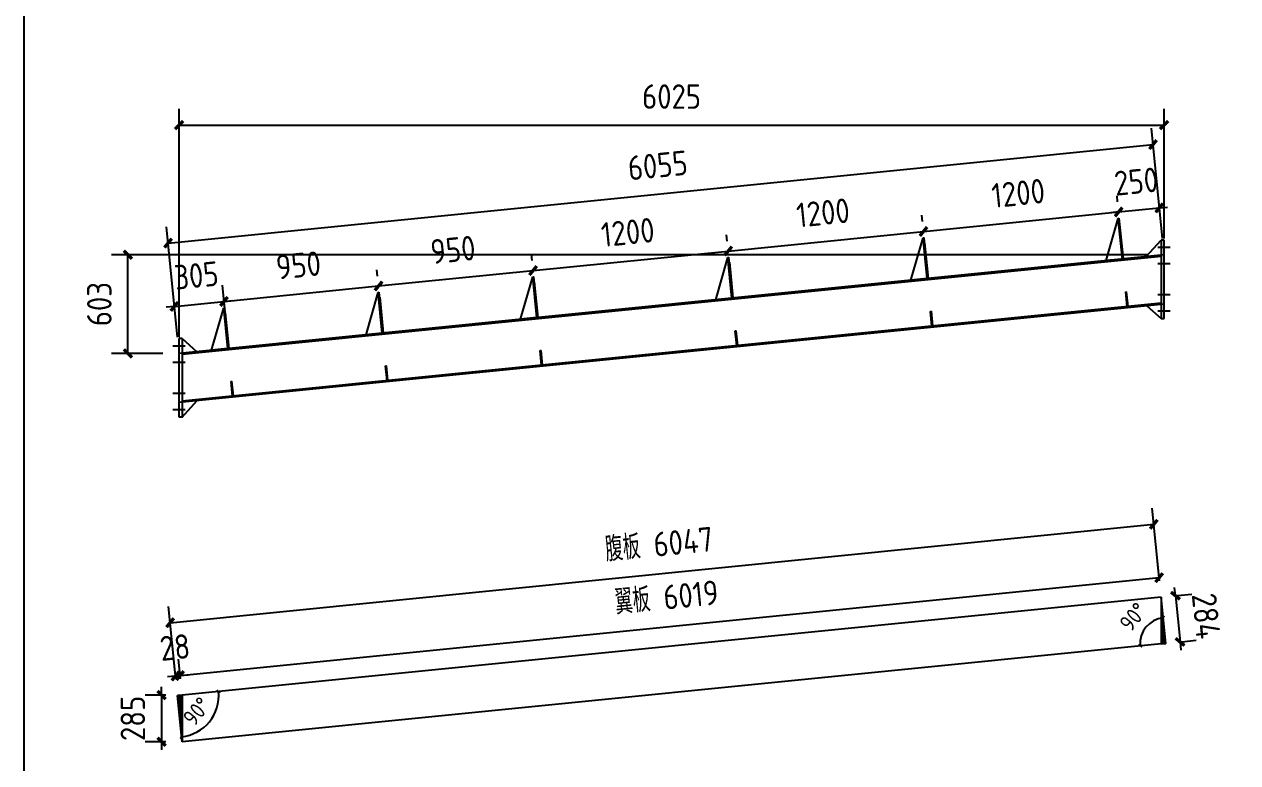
# Model space of a CAD drawing. Extents: x 533809 to 747315, y -17138 to 180511.
# Drawn here: x 664149 to 671572, y 150178 to 154694 of the extents above; entities that cross this region are included whole.
import ezdxf

# ---------------------------------------------------------------- set-up
doc = ezdxf.new("R2010")
doc.units = 0
doc.header["$LTSCALE"] = 1000
doc.header["$MEASUREMENT"] = 0
doc.layers.add('AXIS', color=3, linetype='Continuous')
doc.layers.add('DOTE', color=1, linetype='Continuous')
doc.styles.get("Standard").update_dxf_attribs({"font": 'gbenor.shx', "bigfont": 'gbcbig.shx'})
doc.dimstyles.get("Standard").update_dxf_attribs({"dimscale": 100, "dimtxt": 3.5, "dimasz": 1, "dimexe": 2.5, "dimexo": 3, "dimgap": 1.5, "dimtad": 1, "dimdec": 0, "dimzin": 0, "dimdsep": 46, "dimtxsty": 'Standard', "dimblk": 'ARCHTICK', "dimcen": 0.09, "dimadec": 0, "dimazin": 0, "dimtfac": 1, "dimtdec": 0, "dimtix": 1, "dimtmove": 2, "dimatfit": 3, "dimfxl": 1, "dimtolj": 1, "dimtzin": 0, "dimarcsym": 0})

# ---------------------------------------------------------------- blocks, each defined once
blk = doc.blocks.new('_ArchTick')
at = {"color": 0, "linetype": 'ByBlock', "const_width": 0.4}
blk.add_lwpolyline([(-0.5, -0.5), (0.5, 0.5)], dxfattribs=at)
blk = doc.blocks.new('*D935')
at = {"layer": 'AXIS', "color": 3, "lineweight": -2}
for p, q in [((665076, 150688.3), (665064.1, 150807.5)), ((665104.3, 150691.2), (665092.3, 150810.3)), ((665074, 150708), (665024.3, 150703)), ((665074, 150708), (665102.3, 150710.8)), ((665102.3, 150710.8), (665152, 150715.8))]:
    blk.add_line(p, q, dxfattribs=at)
at = {"layer": 'Defpoints', "color": 0}
for p in [(665102.3, 150710.8), (665085.9, 150588.8), (665114.2, 150591.7)]:
    blk.add_point(p, dxfattribs=at)
at = {"layer": 'AXIS', "color": 3, "lineweight": -2, "xscale": 50, "yscale": 50, "zscale": 50}
for p, rotation in [((665074, 150708), 5.710593137534685), ((665102.3, 150710.8), 185.7105931375347)]:
    blk.add_blockref('_ArchTick', p, dxfattribs=dict(at, rotation=rotation))
at = {"layer": 'AXIS', "color": 0, "insert": (665070.7, 150883.6), "char_height": 150, "attachment_point": 5, "rotation": 5.71059}
blk.add_mtext('\\A1;28', dxfattribs=at)
blk = doc.blocks.new('*D936')
at = {"layer": 'AXIS', "color": 3, "lineweight": -2}
for p, q in [((671093.3, 151290.1), (671081.3, 151409.2)), ((665102.3, 150710.8), (671091.3, 151309.7)), ((665104.3, 150691.2), (665092.3, 150810.3))]:
    blk.add_line(p, q, dxfattribs=at)
at = {"layer": 'Defpoints', "color": 0}
for p in [(671091.3, 151309.7), (671103.2, 151190.6), (665114.2, 150591.7)]:
    blk.add_point(p, dxfattribs=at)
at = {"layer": 'AXIS', "color": 3, "lineweight": -2, "xscale": 50, "yscale": 50, "zscale": 50}
for p, rotation in [((671091.3, 151309.7), 5.710593137575865), ((665102.3, 150710.8), 185.7105931375758)]:
    blk.add_blockref('_ArchTick', p, dxfattribs=dict(at, rotation=rotation))
at = {"layer": 'AXIS', "color": 0, "insert": (668078.9, 151189.4), "char_height": 150, "attachment_point": 5, "rotation": 5.71059}
blk.add_mtext('\\A1;翼板 6019', dxfattribs=at)
blk = doc.blocks.new('*D937')
at = {"layer": 'AXIS', "color": 3, "lineweight": -2}
for p, q in [((671093.3, 151290.1), (671048.7, 151735.5)), ((665041.4, 151034.3), (671058.7, 151636)), ((665076, 150688.3), (665031.5, 151133.8))]:
    blk.add_line(p, q, dxfattribs=at)
at = {"layer": 'Defpoints', "color": 0}
for p in [(671058.7, 151636), (671103.2, 151190.6), (665085.9, 150588.8)]:
    blk.add_point(p, dxfattribs=at)
at = {"layer": 'AXIS', "color": 3, "lineweight": -2, "xscale": 50, "yscale": 50, "zscale": 50}
for p, rotation in [((671058.7, 151636), 5.710593137499098), ((665041.4, 151034.3), 185.7105931374991)]:
    blk.add_blockref('_ArchTick', p, dxfattribs=dict(at, rotation=rotation))
at = {"layer": 'AXIS', "color": 0, "insert": (668032.1, 151514.2), "char_height": 150, "attachment_point": 5, "rotation": 5.71059}
blk.add_mtext('\\A1;腹板 6047', dxfattribs=at)
blk = doc.blocks.new('*D938')
at = {"layer": 'AXIS', "color": 3, "lineweight": -2}
for p, q in [((671190.9, 151199.3), (671186, 151249.1)), ((671202.7, 151200.5), (671290.4, 151209.3)), ((671190.9, 151199.3), (671219.2, 150916.7)), ((671219.2, 150916.7), (671224.2, 150867)), ((671231, 150917.9), (671318.7, 150926.7))]:
    blk.add_line(p, q, dxfattribs=at)
at = {"layer": 'Defpoints', "color": 0}
for p in [(671103.2, 151190.6), (671219.2, 150916.7), (671131.5, 150908)]:
    blk.add_point(p, dxfattribs=at)
at = {"layer": 'AXIS', "color": 3, "lineweight": -2, "xscale": 50, "yscale": 50, "zscale": 50}
for p, rotation in [((671190.9, 151199.3), 275.7105931375114), ((671219.2, 150916.7), 95.71059313751134)]:
    blk.add_blockref('_ArchTick', p, dxfattribs=dict(at, rotation=rotation))
at = {"layer": 'AXIS', "color": 0, "insert": (671379.2, 151075.4), "char_height": 150, "attachment_point": 5, "rotation": 275.71059}
blk.add_mtext('\\A1;284', dxfattribs=at)
blk = doc.blocks.new('*D933')
at = {"color": 0, "lineweight": -2}
blk.add_arc((665085.9, 150588.8), 253, 275.71059, 5.71059, dxfattribs=at)
at = {"layer": 'Defpoints', "color": 0}
for p in [(671103.2, 151190.6), (665085.9, 150588.8), (665114.2, 150591.7), (665233.6, 150383.4), (665114.2, 150306.2)]:
    blk.add_point(p, dxfattribs=at)
at = {"color": 0, "lineweight": -2, "xscale": 20, "yscale": 20, "zscale": 20}
for p, rotation in [((665337.7, 150614), 95.71059313749886), ((665111.1, 150337.1), 185.7105931375039)]:
    blk.add_blockref('_ArchTick', p, dxfattribs=dict(at, rotation=rotation))
at = {"color": 0, "insert": (665204.4, 150491.9), "char_height": 100, "attachment_point": 5, "rotation": 50.71059}
blk.add_mtext('\\A1;90°', dxfattribs=at)
blk = doc.blocks.new('*D934')
at = {"color": 0, "lineweight": -2}
blk.add_arc((671131.5, 150908), 156.1, 95.71059, 185.71059, dxfattribs=at)
at = {"layer": 'Defpoints', "color": 0}
for p in [(671103.2, 151190.6), (671040.4, 151034.7), (671103.2, 150905.1), (671131.5, 150908), (665114.2, 150306.2)]:
    blk.add_point(p, dxfattribs=at)
at = {"color": 0, "lineweight": -2, "xscale": 20, "yscale": 20, "zscale": 20}
for p, rotation in [((671115.9, 151063.3), 5.710593137497522), ((670976.2, 150892.4), 275.7105931374996)]:
    blk.add_blockref('_ArchTick', p, dxfattribs=dict(at, rotation=rotation))
at = {"color": 0, "insert": (670933.3, 151070.1), "char_height": 100, "attachment_point": 5, "rotation": 50.71059}
blk.add_mtext('\\A1;90°', dxfattribs=at)
blk = doc.blocks.new('*D1806')
at = {"layer": 'AXIS', "color": 3, "lineweight": -2}
for p, q in [((665086.3, 152781.1), (665057.5, 153068.3)), ((665389.8, 152811.4), (665361.1, 153098.7)), ((665067.5, 152968.8), (665371, 152999.2)), ((665371, 152999.2), (665420.8, 153004.1)), ((665067.5, 152968.8), (665017.7, 152963.8))]:
    blk.add_line(p, q, dxfattribs=at)
at = {"layer": 'Defpoints', "color": 0}
for p in [(665371, 152999.2), (665399.7, 152711.9), (665096.2, 152681.6)]:
    blk.add_point(p, dxfattribs=at)
at = {"layer": 'AXIS', "color": 3, "lineweight": -2, "xscale": 50, "yscale": 50, "zscale": 50}
for p, rotation in [((665067.5, 152968.8), 5.710593137377771), ((665371, 152999.2), 185.7105931373778)]:
    blk.add_blockref('_ArchTick', p, dxfattribs=dict(at, rotation=rotation))
at = {"layer": 'AXIS', "color": 0, "insert": (665201.8, 153158.1), "char_height": 150, "attachment_point": 5, "rotation": 5.71059}
blk.add_mtext('\\A1;305', dxfattribs=at)
blk = doc.blocks.new('*D1807')
at = {"layer": 'AXIS', "color": 3, "lineweight": -2}
for p, q in [((666310.2, 153154.7), (666306.4, 153193.2)), ((665389.8, 152811.4), (665361.1, 153098.7)), ((665371, 152999.2), (666316.3, 153093.7))]:
    blk.add_line(p, q, dxfattribs=at)
at = {"layer": 'Defpoints', "color": 0}
for p in [(666316.3, 153093.7), (666320.2, 153055.2), (665399.7, 152711.9)]:
    blk.add_point(p, dxfattribs=at)
at = {"layer": 'AXIS', "color": 3, "lineweight": -2, "xscale": 50, "yscale": 50, "zscale": 50}
for p, rotation in [((666316.3, 153093.7), 5.710593137366406), ((665371, 152999.2), 185.7105931373664)]:
    blk.add_blockref('_ArchTick', p, dxfattribs=dict(at, rotation=rotation))
at = {"layer": 'AXIS', "color": 0, "insert": (665826.2, 153220.6), "char_height": 150, "attachment_point": 5, "rotation": 5.71059}
blk.add_mtext('\\A1;950', dxfattribs=at)
blk = doc.blocks.new('*D1808')
at = {"layer": 'AXIS', "color": 3, "lineweight": -2}
for p, q in [((667255.5, 153249.2), (667251.6, 153287.7)), ((666310.2, 153154.7), (666306.4, 153193.2)), ((666316.3, 153093.7), (667261.6, 153188.2))]:
    blk.add_line(p, q, dxfattribs=at)
at = {"layer": 'Defpoints', "color": 0}
for p in [(667261.6, 153188.2), (667265.4, 153149.7), (666320.2, 153055.2)]:
    blk.add_point(p, dxfattribs=at)
at = {"layer": 'AXIS', "color": 3, "lineweight": -2, "xscale": 50, "yscale": 50, "zscale": 50}
for p, rotation in [((667261.6, 153188.2), 5.710593137366406), ((666316.3, 153093.7), 185.7105931373664)]:
    blk.add_blockref('_ArchTick', p, dxfattribs=dict(at, rotation=rotation))
at = {"layer": 'AXIS', "color": 0, "insert": (666771.5, 153315.1), "char_height": 150, "attachment_point": 5, "rotation": 5.71059}
blk.add_mtext('\\A1;950', dxfattribs=at)
blk = doc.blocks.new('*D1809')
at = {"layer": 'AXIS', "color": 3, "lineweight": -2}
for p, q in [((668449.5, 153368.7), (668445.7, 153407.1)), ((667255.5, 153249.2), (667251.6, 153287.7)), ((667261.6, 153188.2), (668455.6, 153307.6))]:
    blk.add_line(p, q, dxfattribs=at)
at = {"layer": 'Defpoints', "color": 0}
for p in [(668455.6, 153307.6), (668459.5, 153269.1), (667265.4, 153149.7)]:
    blk.add_point(p, dxfattribs=at)
at = {"layer": 'AXIS', "color": 3, "lineweight": -2, "xscale": 50, "yscale": 50, "zscale": 50}
for p, rotation in [((668455.6, 153307.6), 5.710593137366406), ((667261.6, 153188.2), 185.7105931373664)]:
    blk.add_blockref('_ArchTick', p, dxfattribs=dict(at, rotation=rotation))
at = {"layer": 'AXIS', "color": 0, "insert": (667841.2, 153422.1), "char_height": 150, "attachment_point": 5, "rotation": 5.71059}
blk.add_mtext('\\A1;1200', dxfattribs=at)
blk = doc.blocks.new('*D1810')
at = {"layer": 'AXIS', "color": 3, "lineweight": -2}
for p, q in [((669643.6, 153488.1), (669639.7, 153526.5)), ((668449.5, 153368.7), (668445.7, 153407.1)), ((668455.6, 153307.6), (669649.7, 153427))]:
    blk.add_line(p, q, dxfattribs=at)
at = {"layer": 'Defpoints', "color": 0}
for p in [(669649.7, 153427), (669653.5, 153388.6), (668459.5, 153269.1)]:
    blk.add_point(p, dxfattribs=at)
at = {"layer": 'AXIS', "color": 3, "lineweight": -2, "xscale": 50, "yscale": 50, "zscale": 50}
for p, rotation in [((669649.7, 153427), 5.710593137366406), ((668455.6, 153307.6), 185.7105931373664)]:
    blk.add_blockref('_ArchTick', p, dxfattribs=dict(at, rotation=rotation))
at = {"layer": 'AXIS', "color": 0, "insert": (669035.2, 153541.5), "char_height": 150, "attachment_point": 5, "rotation": 5.71059}
blk.add_mtext('\\A1;1200', dxfattribs=at)
blk = doc.blocks.new('*D1811')
at = {"layer": 'AXIS', "color": 3, "lineweight": -2}
for p, q in [((670837.6, 153607.5), (670833.8, 153645.9)), ((669643.6, 153488.1), (669639.7, 153526.5)), ((669649.7, 153427), (670843.7, 153546.4))]:
    blk.add_line(p, q, dxfattribs=at)
at = {"layer": 'Defpoints', "color": 0}
for p in [(670843.7, 153546.4), (670847.6, 153508), (669653.5, 153388.6)]:
    blk.add_point(p, dxfattribs=at)
at = {"layer": 'AXIS', "color": 3, "lineweight": -2, "xscale": 50, "yscale": 50, "zscale": 50}
for p, rotation in [((670843.7, 153546.4), 5.710593137366406), ((669649.7, 153427), 185.7105931373664)]:
    blk.add_blockref('_ArchTick', p, dxfattribs=dict(at, rotation=rotation))
at = {"layer": 'AXIS', "color": 0, "insert": (670229.3, 153660.9), "char_height": 150, "attachment_point": 5, "rotation": 5.71059}
blk.add_mtext('\\A1;1200', dxfattribs=at)
blk = doc.blocks.new('*D1804')
at = {"layer": 'AXIS', "color": 3, "lineweight": -2}
for p, q in [((671111.3, 153383.6), (671082.5, 153670.8)), ((670837.6, 153607.5), (670833.8, 153645.9)), ((670843.7, 153546.4), (670794, 153541.5)), ((670843.7, 153546.4), (671092.5, 153571.3)), ((671092.5, 153571.3), (671142.2, 153576.3))]:
    blk.add_line(p, q, dxfattribs=at)
at = {"layer": 'Defpoints', "color": 0}
for p in [(670847.6, 153508), (671092.5, 153571.3), (671121.2, 153284.1)]:
    blk.add_point(p, dxfattribs=at)
at = {"layer": 'AXIS', "color": 3, "lineweight": -2, "xscale": 50, "yscale": 50, "zscale": 50}
for p, rotation in [((670843.7, 153546.4), 5.71059313736642), ((671092.5, 153571.3), 185.7105931373664)]:
    blk.add_blockref('_ArchTick', p, dxfattribs=dict(at, rotation=rotation))
at = {"layer": 'AXIS', "color": 0, "insert": (670950.7, 153733), "char_height": 150, "attachment_point": 5, "rotation": 5.71059}
blk.add_mtext('\\A1;250', dxfattribs=at)
blk = doc.blocks.new('*D1802')
at = {"layer": 'AXIS', "color": 3, "lineweight": -2}
for p, q in [((671021.2, 153284.1), (664683.3, 153284.1)), ((664783.3, 152681.6), (664783.3, 153284.1)), ((664996.2, 152681.6), (664683.3, 152681.6))]:
    blk.add_line(p, q, dxfattribs=at)
at = {"layer": 'Defpoints', "color": 0}
for p in [(664783.3, 153284.1), (671121.2, 153284.1), (665096.2, 152681.6)]:
    blk.add_point(p, dxfattribs=at)
at = {"layer": 'AXIS', "color": 3, "lineweight": -2, "xscale": 50, "yscale": 50, "zscale": 50}
for p, rotation in [((664783.3, 153284.1), 90), ((664783.3, 152681.6), 270)]:
    blk.add_blockref('_ArchTick', p, dxfattribs=dict(at, rotation=rotation))
at = {"layer": 'AXIS', "color": 0, "insert": (664608.3, 152982.8), "char_height": 150, "attachment_point": 5, "rotation": 90}
blk.add_mtext('\\A1;603', dxfattribs=at)
blk = doc.blocks.new('*D1805')
at = {"layer": 'AXIS', "color": 3, "lineweight": -2}
for p, q in [((671111.3, 153383.6), (671043.8, 154058)), ((665028.8, 153356), (671053.8, 153958.5)), ((665086.3, 152781.1), (665018.8, 153455.5))]:
    blk.add_line(p, q, dxfattribs=at)
at = {"layer": 'Defpoints', "color": 0}
for p in [(671053.8, 153958.5), (671121.2, 153284.1), (665096.2, 152681.6)]:
    blk.add_point(p, dxfattribs=at)
at = {"layer": 'AXIS', "color": 3, "lineweight": -2, "xscale": 50, "yscale": 50, "zscale": 50}
for p, rotation in [((671053.8, 153958.5), 5.710593137499912), ((665028.8, 153356), 185.7105931374999)]:
    blk.add_blockref('_ArchTick', p, dxfattribs=dict(at, rotation=rotation))
at = {"layer": 'AXIS', "color": 0, "insert": (668023.9, 153831.3), "char_height": 150, "attachment_point": 5, "rotation": 5.71059}
blk.add_mtext('\\A1;6055', dxfattribs=at)
blk = doc.blocks.new('*D1803')
at = {"layer": 'AXIS', "color": 3, "lineweight": -2}
for p, q in [((665096.2, 152781.6), (665096.2, 154177.2)), ((671121.2, 153384.1), (671121.2, 154177.2)), ((665096.2, 154077.2), (671121.2, 154077.2))]:
    blk.add_line(p, q, dxfattribs=at)
at = {"layer": 'Defpoints', "color": 0}
for p in [(671121.2, 154077.2), (671121.2, 153284.1), (665096.2, 152681.6)]:
    blk.add_point(p, dxfattribs=at)
at = {"layer": 'AXIS', "color": 3, "lineweight": -2, "xscale": 50, "yscale": 50, "zscale": 50, "rotation": 180}
blk.add_blockref('_ArchTick', (665096.2, 154077.2), dxfattribs=at)
at = {"layer": 'AXIS', "color": 3, "lineweight": -2, "xscale": 50, "yscale": 50, "zscale": 50}
blk.add_blockref('_ArchTick', (671121.2, 154077.2), dxfattribs=at)
at = {"layer": 'AXIS', "color": 0, "insert": (668108.7, 154252.2), "char_height": 150, "attachment_point": 5}
blk.add_mtext('\\A1;6025', dxfattribs=at)
blk = doc.blocks.new('*D2340')
at = {"layer": 'AXIS', "color": 3, "lineweight": -2}
for p, q in [((664988.4, 150591.7), (664988.4, 150641.7)), ((665014.2, 150591.7), (664888.4, 150591.7)), ((664988.4, 150591.7), (664988.4, 150306.2)), ((665014.2, 150306.2), (664888.4, 150306.2)), ((664988.4, 150306.2), (664988.4, 150256.2))]:
    blk.add_line(p, q, dxfattribs=at)
at = {"layer": 'Defpoints', "color": 0}
for p in [(665114.2, 150591.7), (664988.4, 150306.2), (665114.2, 150306.2)]:
    blk.add_point(p, dxfattribs=at)
at = {"layer": 'AXIS', "color": 3, "lineweight": -2, "xscale": 50, "yscale": 50, "zscale": 50}
for p, rotation in [((664988.4, 150591.7), 270), ((664988.4, 150306.2), 90)]:
    blk.add_blockref('_ArchTick', p, dxfattribs=dict(at, rotation=rotation))
at = {"layer": 'AXIS', "color": 0, "insert": (664813.4, 150448.9), "char_height": 150, "attachment_point": 5, "rotation": 90}
blk.add_mtext('\\A1;285', dxfattribs=at)

msp = doc.modelspace()

# ---------------------------------------------------------------- hatches: boundary and pattern name
h = msp.add_hatch()
h.set_pattern_fill('ANSI31', color=2, scale=5, style=0)
h.set_pattern_definition([(45, (0, -16800), (-5.61266008, 5.61266008), [])])
h.paths.add_polyline_path([(671103.2, 151190.6), (671103.2, 150905.1), (671131.5, 150908)])
h.paths.add_polyline_path([(665114.2, 150591.7), (665085.9, 150588.8), (665114.2, 150306.2)])

# ---------------------------------------------------------------- linework, layer by layer
at = {"color": 2}
for p, q in [((670841.6, 153507.4), (670847.6, 153508)), ((670872.4, 153259.2), (670847.6, 153508)), ((670767, 153248.7), (670841.6, 153507.4)), ((670866.5, 153258.6), (670841.6, 153507.4)), ((669572.9, 153129.2), (669647.6, 153388)), ((669647.6, 153388), (669653.5, 153388.6)), ((669672.4, 153139.2), (669647.6, 153388)), ((669678.4, 153139.8), (669653.5, 153388.6)), ((671011.9, 153273.1), (671103.2, 153374.1)), ((671121.2, 153374.1), (671103.2, 153374.1)), ((671103.2, 153374.1), (671103.2, 152894.1)), ((671121.2, 152894.1), (671121.2, 153374.1)), ((669656.6, 153358.1), (669678.4, 153139.8)), ((671159.2, 153329.1), (671083.2, 153329.1)), ((668378.9, 153009.8), (668453.5, 153268.6)), ((668453.5, 153268.6), (668459.5, 153269.1)), ((668478.4, 153019.8), (668453.5, 153268.6)), ((668484.4, 153020.4), (668459.5, 153269.1)), ((668462.5, 153238.7), (668484.4, 153020.4)), ((670866.5, 153258.6), (670767, 153248.7)), ((671159.2, 153229.1), (671083.2, 153229.1)), ((667184.8, 152890.4), (667259.5, 153149.1)), ((667259.5, 153149.1), (667265.4, 153149.7)), ((667284.3, 152900.4), (667259.5, 153149.1)), ((667290.3, 152901), (667265.4, 153149.7)), ((669672.4, 153139.2), (669572.9, 153129.2)), ((667268.5, 153119.3), (667290.3, 152901)), ((666239.6, 152795.9), (666314.2, 153054.6)), ((666314.2, 153054.6), (666320.2, 153055.2)), ((666339.1, 152805.9), (666314.2, 153054.6)), ((666345, 152806.5), (666320.2, 153055.2)), ((666323.2, 153024.7), (666345, 152806.5)), ((668478.4, 153019.8), (668378.9, 153009.8)), ((670886.6, 153057.6), (670892.5, 153058.2)), ((670895.5, 152968.1), (670886.6, 153057.6)), ((670901.5, 152968.6), (670892.5, 153058.2)), ((671159.2, 153039.1), (671083.2, 153039.1)), ((665294.3, 152701.4), (665368.9, 152960.1)), ((665368.9, 152960.1), (665374.9, 152960.7)), ((665393.8, 152711.3), (665368.9, 152960.1)), ((665399.7, 152711.9), (665374.9, 152960.7)), ((665377.9, 152930.2), (665399.7, 152711.9)), ((669692.5, 152938.2), (669698.5, 152938.8)), ((669701.5, 152848.6), (669692.5, 152938.2)), ((669707.5, 152849.2), (669698.5, 152938.8)), ((670895.5, 152968.1), (670901.5, 152968.6)), ((671016.9, 152972.2), (671103.2, 152894.1)), ((671159.2, 152939.1), (671083.2, 152939.1)), ((667284.3, 152900.4), (667184.8, 152890.4)), ((669701.5, 152848.6), (669707.5, 152849.2)), ((671103.2, 152894.1), (671121.2, 152894.1)), ((665114.2, 152771.6), (665096.2, 152771.6)), ((665114.2, 152771.6), (665114.2, 152291.6)), ((665114.2, 152771.6), (665202, 152692.2)), ((665314.2, 152771.6), (665314.2, 152770.5)), ((666339.1, 152805.9), (666239.6, 152795.9)), ((668498.5, 152818.8), (668504.5, 152819.4)), ((668507.4, 152729.2), (668498.5, 152818.8)), ((668513.4, 152729.8), (668504.5, 152819.4)), ((665134.2, 152726.6), (665058.2, 152726.6)), ((665393.8, 152711.3), (665294.3, 152701.4)), ((667304.4, 152699.4), (667310.4, 152700)), ((667313.4, 152609.8), (667304.4, 152699.4)), ((667319.4, 152610.4), (667310.4, 152700)), ((668507.4, 152729.2), (668513.4, 152729.8)), ((665134.2, 152626.6), (665058.2, 152626.6)), ((666359.2, 152604.9), (666365.1, 152605.5)), ((666368.1, 152515.3), (666359.2, 152604.9)), ((666374.1, 152515.9), (666365.1, 152605.5)), ((667313.4, 152609.8), (667319.4, 152610.4)), ((665413.9, 152510.3), (665419.8, 152510.9)), ((665422.8, 152420.8), (665413.9, 152510.3)), ((665428.8, 152421.4), (665419.8, 152510.9)), ((666368.1, 152515.3), (666374.1, 152515.9)), ((665134.2, 152436.6), (665058.2, 152436.6)), ((665422.8, 152420.8), (665428.8, 152421.4)), ((665134.2, 152336.6), (665058.2, 152336.6)), ((665114.2, 152291.6), (665204.1, 152390.9)), ((665114.2, 152291.6), (665096.2, 152291.6)), ((671103.2, 151190.6), (671103.2, 150905.1)), ((671131.5, 150908), (671103.2, 151190.6)), ((671103.2, 150905.1), (671131.5, 150908)), ((665114.2, 150591.7), (665085.9, 150588.8)), ((665114.2, 150306.2), (665085.9, 150588.8)), ((665114.2, 150591.7), (665114.2, 150306.2))]:
    msp.add_line(p, q, dxfattribs=at)
for p, q in [((671121.2, 153284.1), (665096.2, 152681.6)), ((671103.2, 153274.2), (665114.2, 152675.3)), ((671103.2, 152988.8), (665114.2, 152389.9)), ((671121.2, 152982.6), (665096.2, 152380.1)), ((671103.2, 151190.6), (665114.2, 150591.7)), ((671103.2, 150905.1), (665114.2, 150306.2))]:
    msp.add_line(p, q)
msp.add_lwpolyline([(664149.1, 155062.3), (676029.1, 155062.3), (676029.1, 146662.3), (664149.1, 146662.3)], close=True)
at = {"layer": 'DOTE', "color": 2}
msp.add_line((665096.2, 152291.6), (665096.2, 152771.6), dxfattribs=at)

# ---------------------------------------------------------------- dimensions: what is measured, and where the dimension line sits
at = {"color": 1}
for base, line1, line2, picture, middle in [((665233.6, 150383.4), ((665114.2, 150306.2), (665085.9, 150588.8)), ((671103.2, 151190.6), (665114.2, 150591.7)), '*D933', (665204.4, 150491.9)), ((671040.4, 151034.7), ((671103.2, 150905.1), (665114.2, 150306.2)), ((671131.5, 150908), (671103.2, 151190.6)), '*D934', (670933.3, 151070.1))]:
    dim = msp.add_angular_dim_2l(base=base, line1=line1, line2=line2, dimstyle='Standard', override={"dimtxt": 1, "dimasz": 0.2, "dimgap": 0.5}, dxfattribs=at)
    dim.commit()
    dim.dimension.update_dxf_attribs({"geometry": picture, "text_midpoint": middle})
at = {"layer": 'AXIS', "color": 0}
dim = msp.add_linear_dim(base=(671121.2, 154077.2), p1=(665096.2, 152681.6), p2=(671121.2, 153284.1), dimstyle='Standard', override={"dimtxt": 1.5, "dimasz": 0.5, "dimexe": 1, "dimexo": 1, "dimgap": 1, "dimclrd": 3, "dimclre": 3}, dxfattribs=at)
dim.commit()
dim.dimension.update_dxf_attribs({"geometry": '*D1803', "text_midpoint": (668108.7, 154252.2)})
for p1, p2, distance, picture, middle in [((665096.2, 152681.6), (671121.2, 153284.1), 677.7, '*D1805', (668023.9, 153831.3)), ((665096.2, 152681.6), (665399.7, 152711.9), 288.7, '*D1806', (665201.8, 153158.1)), ((671103.2, 151190.6), (671131.5, 150908), 88.2, '*D938', (671379.2, 151075.4)), ((665085.9, 150588.8), (665114.2, 150591.7), 119.8, '*D935', (665070.7, 150883.6)), ((665114.207, 150591.6574), (665114.207, 150306.2409), -125.8555, '*D2340', (664813.3515, 150448.9492))]:
    dim = msp.add_aligned_dim(p1=p1, p2=p2, distance=distance, dimstyle='Standard', override={"dimtxt": 1.5, "dimasz": 0.5, "dimexe": 1, "dimexo": 1, "dimgap": 1, "dimclrd": 3, "dimclre": 3}, dxfattribs=at)
    dim.commit()
    dim.dimension.update_dxf_attribs({"geometry": picture, "text_midpoint": middle})
for base, p1, p2, angle, picture, middle in [((671092.5, 153571.3), (670847.6, 153508), (671121.2, 153284.1), 185.71059, '*D1804', (670950.7, 153733)), ((670843.7, 153546.4), (669653.5, 153388.6), (670847.6, 153508), 185.71059, '*D1811', (670229.3, 153660.9)), ((669649.7, 153427), (668459.5, 153269.1), (669653.5, 153388.6), 185.71059, '*D1810', (669035.2, 153541.5)), ((668455.6, 153307.6), (667265.4, 153149.7), (668459.5, 153269.1), 185.71059, '*D1809', (667841.2, 153422.1)), ((667261.6, 153188.2), (666320.2, 153055.2), (667265.4, 153149.7), 185.71059, '*D1808', (666771.5, 153315.1)), ((664783.3405224, 153284.07461), (665096.2070195, 152681.57461), (671121.2070195, 153284.07461), 90, '*D1802', (664608.3405224, 152982.82461)), ((666316.3, 153093.7), (665399.7, 152711.9), (666320.2, 153055.2), 185.71059, '*D1807', (665826.2, 153220.6))]:
    dim = msp.add_linear_dim(base=base, p1=p1, p2=p2, angle=angle, dimstyle='Standard', override={"dimtxt": 1.5, "dimasz": 0.5, "dimexe": 1, "dimexo": 1, "dimgap": 1, "dimclrd": 3, "dimclre": 3}, dxfattribs=at)
    dim.commit()
    dim.dimension.update_dxf_attribs({"geometry": picture, "text_midpoint": middle})
dim = msp.add_aligned_dim(p1=(665085.9, 150588.8), p2=(671103.2, 151190.6), distance=447.7, text='腹板 6047', dimstyle='Standard', override={"dimtxt": 1.5, "dimasz": 0.5, "dimexe": 1, "dimexo": 1, "dimgap": 1, "dimclrd": 3, "dimclre": 3}, dxfattribs=at)
dim.commit()
dim.dimension.update_dxf_attribs({"geometry": '*D937', "text_midpoint": (668032.1, 151514.2)})
dim = msp.add_linear_dim(base=(671091.3, 151309.7), p1=(665114.2, 150591.7), p2=(671103.2, 151190.6), angle=185.71059, text='翼板 6019', dimstyle='Standard', override={"dimtxt": 1.5, "dimasz": 0.5, "dimexe": 1, "dimexo": 1, "dimgap": 1, "dimclrd": 3, "dimclre": 3}, dxfattribs=at)
dim.commit()
dim.dimension.update_dxf_attribs({"geometry": '*D936', "text_midpoint": (668078.9, 151189.4)})

doc.saveas('drawing.dxf')
